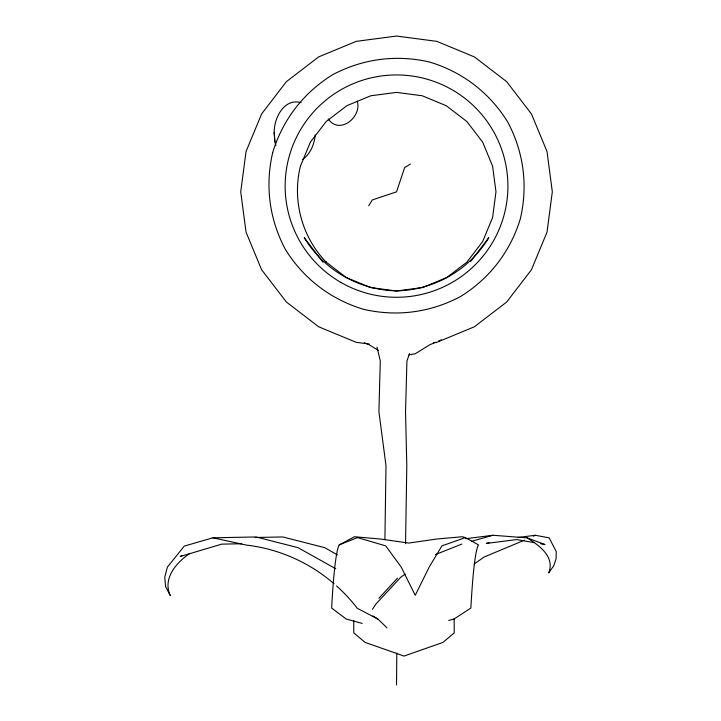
<?xml version="1.0" encoding="UTF-8"?>
<svg xmlns="http://www.w3.org/2000/svg" width="721" height="721" viewBox="0 0 721 721"><rect width="100%" height="100%" fill="white"/><g stroke="black" fill="none" stroke-linecap="round" stroke-linejoin="round"><path stroke-width="1.08" d="M396.523 684.95L396.811 653.037M384.906 539.137L385.996 465.685L378.913 411.763L380.291 360.842L376.993 347.171M405.544 543.751L406.797 465.802L405.535 411.844L406.923 360.924L409.564 353.578M274.431 135.737C272.439 120.84 283.146 97.416 301.09 102.679M315.194 134.962C314.365 144.245 310.508 153.852 302.712 159.413M368.683 205.782L372.261 199.969L396.523 191.84L404.652 167.587L410.465 164M372.451 609.254L376.137 603.792L400.732 577.269L405.184 574.114M470.678 261.426L488.802 237.687C469.29 269.951 434.222 290.13 396.523 290.86C358.833 290.13 323.765 269.951 304.253 237.687L323.053 262.318M378.876 598.268L397.505 578.179M189.956 553.367C176.546 562.308 162.36 578.449 170.264 595.528L165.632 586.696L164.758 577.215L167.344 567.184L184.279 546.094L212.893 537.812L256.09 536.956L298.034 547.672L335.761 568.761M474.157 564.038L483.962 557.108L524.392 540.191M182.116 555.413L180.223 556.504L221.735 544.139L241.67 543.751M362.248 623.413L346.143 619.006L331.651 608.055A170.805 11.32 -90 0 1 339.24 544.878L354.489 536.739L380.454 539.038L408.762 543.066L436.692 539.038L462.431 536.739L465.378 537.596L478.465 544.878A170.805 11.32 -90 0 0 470.885 608.055L454.077 619.006L448.678 620.475M533.324 536.172L535.315 535.279L549.159 537.857L556.242 551.601L556.098 558.748L553.701 565.859L548.708 572.871C555.224 556.612 538.957 545.238 527.051 537.857L492.894 535.279L465.739 538.731M435.691 342.268L429.878 344.719L415.233 353.768L408.942 354.84M438.593 341.042L441.495 339.816M435.349 554.611L461.882 544.058M339.24 544.878L357.445 537.596L385.69 545.869L401.146 566.958L415.242 595.312L429.265 566.958L441.928 545.869L465.378 537.596M489.469 542.525L486.351 543.436L516.75 539.569L534.135 542.634M471.507 541.336L492.894 535.279M433.582 342.754L436.845 342.331L474.418 326.766L506.692 302.009L531.449 269.744L547.014 232.162L552.322 191.84L547.014 151.518L531.449 113.945L506.692 81.68L474.418 56.923L436.845 41.358L396.523 36.05L356.201 41.358L318.628 56.923L286.363 81.68L261.606 113.945L246.041 151.518L240.733 191.84L246.041 232.162L261.606 269.744L286.363 302.009L318.628 326.766L356.201 342.331L369.278 344.052M517.939 537.487L535.315 535.279M255.117 537.505L282.812 536.956L324.747 547.672L337.356 554.855M540.651 543.778L544.995 544.544L527.051 537.857M212.893 537.812L246.402 545.094A170.805 165.506 -90 0 1 334.003 583.695M364.294 342.673L369.134 344.719L378.291 350.37M386.997 627.874L378.146 619.222L357.301 608.272A170.805 165.506 -90 0 0 336.545 585.93M372.892 615.968L378.146 619.222M328.181 118.938C339.465 135.269 362.041 117.135 357.274 101.219M274.196 132.376L274.845 141.676L275.909 145.651M274.539 137.215L274.845 141.676M454.176 618.474L454.23 632.921L442.991 642.411L404.048 656.065L365.105 642.411L353.768 632.921L353.723 620.691M272.7 152.546C264.922 185.856 269.366 219.49 285.507 249.637C303.613 278.694 330.588 299.332 363.348 309.255C396.712 317.015 430.401 312.59 460.62 296.475C489.694 278.423 510.396 251.521 520.346 218.778C528.123 185.468 523.689 151.843 507.539 121.687C489.433 92.63 462.467 71.992 429.707 62.069C396.343 54.309 362.654 58.734 332.426 74.849C303.361 92.901 282.659 119.803 272.7 152.546M300.459 166.1C291.969 200.077 301.856 236.993 326.198 262.165L325.405 261.534L346.242 277.513L370.495 287.562L396.523 290.987L422.56 287.562L446.813 277.513L466.848 262.165L482.655 241.571L492.587 217.58L495.976 191.84L492.587 166.1L482.655 142.118L466.848 121.516L446.254 105.717L422.263 95.776L396.523 92.387L370.783 95.776L346.801 105.717L326.198 121.516L310.4 142.118L300.459 166.1M340.835 282.389A111.385 111.178 0 0 0 507.908 186.108A111.385 111.178 0 0 0 340.835 89.828A111.385 111.178 0 0 0 340.835 282.389"/></g></svg>
